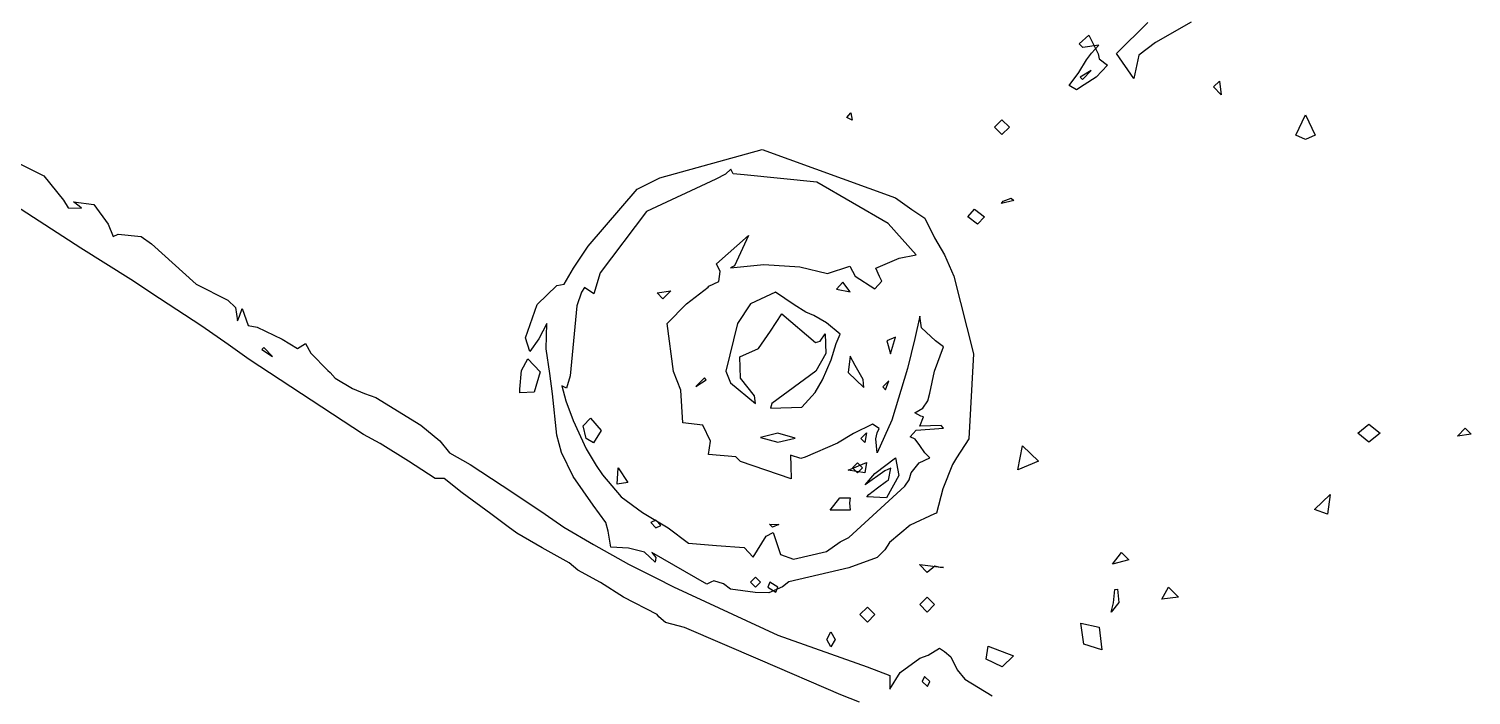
# Model space of a CAD drawing. Extents: x 0.2 to 67.3, y 0 to 43.3.
# Drawn here: x 36.41 to 45.92, y 28.85 to 33.25 of the extents above; entities that cross this region are included whole.
import ezdxf

# ---------------------------------------------------------------- set-up
doc = ezdxf.new("R2010")
doc.units = 0

msp = doc.modelspace()

# ---------------------------------------------------------------- linework, layer by layer
at = {"layer": 'Image'}
for p, q in [((43.579892, 33.082834), (43.787306, 33.287462)), ((44.072852, 33.291219), (43.837979, 33.155938)), ((43.333507, 33.147339), (43.396676, 33.204754)), ((43.396676, 33.204754), (43.458845, 33.082358)), ((43.358113, 33.122733), (43.333507, 33.147339)), ((43.464227, 33.138079), (43.358113, 33.122733)), ((43.381629, 33.041638), (43.415205, 33.085427)), ((43.415205, 33.085427), (43.464227, 33.138079)), ((43.458845, 33.082358), (43.465724, 33.04738)), ((43.693501, 32.918131), (43.579892, 33.082834)), ((43.837979, 33.155938), (43.72636, 33.073732)), ((43.332234, 32.957977), (43.381629, 33.041638)), ((43.520869, 33.007295), (43.445566, 32.928265)), ((43.465724, 33.04738), (43.520869, 33.007295)), ((43.72636, 33.073732), (43.693501, 32.918131)), ((43.267398, 32.871591), (43.332234, 32.957977)), ((43.412744, 32.971894), (43.340426, 32.928476)), ((43.340426, 32.928476), (43.356116, 32.912866)), ((43.356116, 32.912866), (43.412742, 32.972)), ((43.445566, 32.928265), (43.36582, 32.876089)), ((43.412742, 32.972), (43.412744, 32.971894)), ((44.218733, 32.862965), (44.257687, 32.901912)), ((44.257687, 32.901912), (44.270678, 32.811001)), ((43.267406, 32.871617), (43.267398, 32.871591)), ((43.316613, 32.843889), (43.267406, 32.871617)), ((43.36582, 32.876089), (43.316613, 32.843889)), ((44.218738, 32.862965), (44.218733, 32.862965)), ((44.270678, 32.811001), (44.218738, 32.862965)), ((41.802124, 32.661962), (41.829998, 32.692495)), ((41.802124, 32.661909), (41.802124, 32.661962)), ((41.838994, 32.644711), (41.802124, 32.661909)), ((41.829998, 32.692495), (41.838994, 32.644711)), ((42.775329, 32.597774), (42.824537, 32.646986)), ((42.824537, 32.646986), (42.873744, 32.597774)), ((44.761837, 32.545625), (44.825617, 32.679795)), ((44.825617, 32.679795), (44.889398, 32.545625)), ((42.824537, 32.548588), (42.775329, 32.597774)), ((42.775329, 32.597774), (42.775329, 32.597774)), ((42.873744, 32.597774), (42.824537, 32.548588)), ((44.825617, 32.51578), (44.761837, 32.545625)), ((44.761837, 32.545625), (44.761837, 32.545625)), ((44.889398, 32.545625), (44.825617, 32.51578)), ((40.569893, 32.263367), (41.244487, 32.450692)), ((41.244487, 32.450692), (42.124394, 32.131208)), ((36.295514, 32.384176), (36.464025, 32.301282)), ((41.038641, 32.319777), (41.003901, 32.286968)), ((41.05441, 32.289058), (41.038641, 32.319777)), ((36.755929, 31.799606), (35.958041, 32.315014)), ((36.464025, 32.301282), (36.510787, 32.277734)), ((36.510787, 32.277734), (36.640404, 32.117318)), ((40.422271, 32.188438), (40.569893, 32.263367)), ((40.939168, 32.25416), (40.481887, 32.040933)), ((41.003901, 32.286968), (40.939168, 32.25416)), ((41.126914, 32.284561), (41.05441, 32.289058)), ((41.605511, 32.234895), (41.126914, 32.284561)), ((42.07519, 31.962246), (41.605511, 32.234895)), ((40.097405, 31.813391), (40.422271, 32.188438)), ((42.124394, 32.131208), (42.231011, 32.053844)), ((42.833072, 32.110518), (42.884756, 32.130097)), ((42.884756, 32.130097), (42.903964, 32.113957)), ((36.640404, 32.117318), (36.671685, 32.066041)), ((36.671685, 32.066041), (36.75909, 32.063131)), ((36.744221, 32.076889), (36.706346, 32.104618)), ((36.706346, 32.104618), (36.840704, 32.087949)), ((36.75909, 32.063131), (36.744221, 32.076889)), ((36.840704, 32.087949), (36.935977, 31.958674)), ((40.481887, 32.040933), (40.177773, 31.637285)), ((42.231011, 32.053844), (42.316087, 31.99762)), ((42.59944, 32.007304), (42.645139, 32.056516)), ((42.645139, 32.056516), (42.709718, 32.007304)), ((42.821404, 32.094378), (42.833072, 32.110518)), ((42.821409, 32.094378), (42.821404, 32.094378)), ((42.903964, 32.113957), (42.821409, 32.094378)), ((36.935977, 31.958674), (36.968783, 31.876944)), ((42.26011, 31.75637), (42.07519, 31.962246)), ((42.316087, 31.99762), (42.381696, 31.867763)), ((42.664022, 31.958092), (42.59944, 32.007304)), ((42.59944, 32.007304), (42.59944, 32.007304)), ((42.709718, 32.007304), (42.664022, 31.958092)), ((36.968783, 31.876944), (37.001589, 31.891496)), ((37.001589, 31.891496), (37.153748, 31.876944)), ((37.153748, 31.876944), (37.220251, 31.827758)), ((40.943759, 31.697371), (41.154594, 31.884432)), ((41.154594, 31.884432), (41.062575, 31.68401)), ((42.381696, 31.867763), (42.447426, 31.754971)), ((37.084673, 31.593311), (36.755929, 31.799606)), ((37.220251, 31.827758), (37.516009, 31.561693)), ((40.001066, 31.668003), (40.097405, 31.813391)), ((42.147617, 31.734784), (42.26011, 31.75637)), ((42.447426, 31.754971), (42.507333, 31.61416)), ((39.939553, 31.562064), (40.001066, 31.668003)), ((40.968365, 31.645196), (40.943759, 31.697371)), ((41.036725, 31.669458), (41.255268, 31.692212)), ((41.062575, 31.68401), (41.036725, 31.669458)), ((41.255268, 31.692212), (41.492372, 31.677131)), ((41.492372, 31.677131), (41.67459, 31.633766)), ((41.67459, 31.633766), (41.823743, 31.6802)), ((41.823743, 31.6802), (41.856843, 31.615986)), ((41.993484, 31.668188), (42.147617, 31.734784)), ((42.01772, 31.612467), (41.993484, 31.668188)), ((37.274001, 31.467131), (37.084673, 31.593311)), ((37.516009, 31.561693), (37.723726, 31.457501)), ((39.892833, 31.554391), (39.939553, 31.562064)), ((40.177773, 31.637285), (40.135254, 31.499649)), ((40.89302, 31.550052), (40.958628, 31.580505)), ((40.958628, 31.580505), (40.968365, 31.645196)), ((41.776968, 31.575002), (41.73474, 31.529308)), ((41.823995, 31.511264), (41.776968, 31.575002)), ((41.856843, 31.615986), (41.987235, 31.532404)), ((41.987235, 31.532404), (42.033383, 31.58331)), ((42.033383, 31.58331), (42.01772, 31.612467)), ((42.507333, 31.61416), (42.63674, 31.103892)), ((37.553186, 31.284966), (37.274001, 31.467131)), ((39.762623, 31.428317), (39.892833, 31.554391)), ((40.055162, 31.509782), (40.02364, 31.420036)), ((40.074292, 31.540659), (40.055162, 31.509782)), ((40.135254, 31.499649), (40.074292, 31.540659)), ((40.552123, 31.50449), (40.643018, 31.517455)), ((40.552123, 31.504464), (40.552123, 31.50449)), ((40.591078, 31.465517), (40.552123, 31.504464)), ((40.643018, 31.517455), (40.591078, 31.465517)), ((40.745475, 31.433794), (40.888839, 31.543437)), ((40.888839, 31.543437), (40.89302, 31.550052)), ((41.332923, 31.509623), (41.167895, 31.433185)), ((41.455626, 31.425116), (41.332923, 31.509623)), ((41.73474, 31.529308), (41.823995, 31.511317)), ((41.823995, 31.511317), (41.823995, 31.511264)), ((37.723726, 31.457501), (37.774896, 31.408844)), ((37.774896, 31.408844), (37.787199, 31.320341)), ((37.801434, 31.350371), (37.818208, 31.401277)), ((37.818208, 31.401277), (37.857009, 31.290469)), ((39.684571, 31.207787), (39.762623, 31.428317)), ((40.02364, 31.420036), (39.98064, 30.958365)), ((40.618274, 31.30309), (40.745475, 31.433794)), ((41.167895, 31.433185), (41.081345, 31.303804)), ((41.29911, 31.252316), (41.374937, 31.367145)), ((41.374937, 31.367145), (41.596657, 31.177228)), ((41.532144, 31.377517), (41.455626, 31.425116)), ((41.585034, 31.355557), (41.532144, 31.377517)), ((37.726718, 31.163787), (37.553186, 31.284966)), ((37.787199, 31.320341), (37.801434, 31.350371)), ((37.857009, 31.290469), (37.917435, 31.278828)), ((37.917435, 31.278828), (38.082857, 31.200723)), ((39.825541, 31.30264), (39.773347, 31.202495)), ((39.82144, 31.135821), (39.825541, 31.30264)), ((40.660346, 30.986913), (40.618274, 31.30309)), ((41.081345, 31.303804), (41.005523, 30.988871)), ((41.668166, 31.307535), (41.585034, 31.355557)), ((41.758381, 31.233743), (41.668166, 31.307535)), ((42.283597, 31.351482), (42.249965, 31.204083)), ((42.293942, 31.274277), (42.283597, 31.351482)), ((42.387236, 31.188023), (42.293942, 31.274277)), ((38.082857, 31.200723), (38.182568, 31.138519)), ((39.71422, 31.117789), (39.684571, 31.207787)), ((39.773347, 31.202495), (39.71422, 31.117789)), ((41.221113, 31.137514), (41.29911, 31.252316)), ((41.596657, 31.177228), (41.627156, 31.186753)), ((41.627156, 31.186753), (41.660165, 31.235965)), ((41.660165, 31.235965), (41.663657, 31.104758)), ((41.732558, 31.170296), (41.758381, 31.233743)), ((42.123389, 31.2121), (42.066324, 31.188816)), ((42.066324, 31.188816), (42.089845, 31.102192)), ((42.089845, 31.102192), (42.123384, 31.21202)), ((42.123384, 31.21202), (42.123389, 31.2121)), ((42.249965, 31.204083), (42.202655, 31.00726)), ((42.43906, 31.148177), (42.387236, 31.188023)), ((37.864394, 31.065441), (37.726718, 31.163787)), ((37.96125, 31.143758), (37.948867, 31.131323)), ((37.948867, 31.131323), (38.018659, 31.086291)), ((38.018656, 31.086344), (37.96125, 31.143758)), ((38.018659, 31.086291), (38.018656, 31.086344)), ((38.182568, 31.138519), (38.235601, 31.171592)), ((38.235601, 31.171592), (38.271793, 31.107193)), ((38.271793, 31.107193), (38.383027, 30.993422)), ((39.844723, 30.974293), (39.82144, 31.135821)), ((41.097934, 31.084078), (41.221113, 31.137514)), ((41.101294, 30.943072), (41.097934, 31.084078)), ((41.663657, 31.104758), (41.598716, 30.989612)), ((41.698662, 31.064383), (41.732558, 31.170296)), ((41.823873, 31.088222), (41.81202, 30.979664)), ((41.8568, 31.027024), (41.823873, 31.088222)), ((42.381651, 30.988448), (42.43906, 31.148177)), ((42.63674, 31.103892), (42.605999, 30.543181)), ((38.618868, 30.570989), (37.864394, 31.065441)), ((38.383027, 30.993422), (38.398928, 30.979928)), ((39.647863, 30.87002), (39.658896, 30.993052)), ((39.658896, 30.993052), (39.701261, 31.069261)), ((39.701261, 31.069261), (39.781914, 30.983527)), ((40.709553, 30.863856), (40.660346, 30.986913)), ((41.005523, 30.988871), (41.036678, 30.911004)), ((41.598716, 30.989612), (41.30895, 30.776199)), ((41.642475, 30.931536), (41.698662, 31.064383)), ((41.911114, 30.93487), (41.8568, 31.027024)), ((42.202655, 31.00726), (42.09932, 30.665048)), ((42.349877, 30.843245), (42.381651, 30.988448)), ((38.398928, 30.979928), (38.431019, 30.94204)), ((38.431019, 30.94204), (38.544827, 30.874809)), ((39.781914, 30.983527), (39.742055, 30.850521)), ((39.864382, 30.838905), (39.844723, 30.974293)), ((39.954975, 30.87637), (39.92463, 30.891187)), ((39.92463, 30.891187), (39.952202, 30.792762)), ((39.98064, 30.958365), (39.954975, 30.87637)), ((40.864461, 30.944924), (40.807054, 30.887536)), ((40.807054, 30.887536), (40.876846, 30.932541)), ((40.876843, 30.932488), (40.864461, 30.944924)), ((40.876846, 30.932541), (40.876843, 30.932488)), ((41.036678, 30.911004), (41.200531, 30.776543)), ((41.194578, 30.826444), (41.101294, 30.943072)), ((41.594107, 30.848827), (41.642475, 30.931536)), ((41.81202, 30.979664), (41.914048, 30.881662)), ((41.911138, 30.93487), (41.911114, 30.93487)), ((41.914048, 30.881662), (41.911138, 30.93487)), ((42.080095, 30.92508), (42.039334, 30.884625)), ((42.057696, 30.866369), (42.080079, 30.925186)), ((42.080079, 30.925186), (42.080095, 30.92508)), ((38.544827, 30.874809), (38.624422, 30.842001)), ((38.624422, 30.842001), (38.699008, 30.814934)), ((38.699008, 30.814934), (38.994642, 30.63216)), ((39.647958, 30.8701), (39.647863, 30.87002)), ((39.649017, 30.846287), (39.647958, 30.8701)), ((39.742055, 30.850521), (39.649017, 30.846287)), ((39.892864, 30.566173), (39.864382, 30.838905)), ((40.721962, 30.649094), (40.709553, 30.863856)), ((41.200531, 30.776543), (41.194578, 30.826444)), ((41.505553, 30.752043), (41.594107, 30.848827)), ((42.039334, 30.884625), (42.057696, 30.866369)), ((42.336992, 30.794032), (42.349877, 30.843245)), ((39.952202, 30.792762), (40.000536, 30.664228)), ((41.30895, 30.776199), (41.299134, 30.743894)), ((41.299134, 30.743894), (41.505566, 30.752096)), ((41.505566, 30.752096), (41.505553, 30.752043)), ((42.250442, 30.713043), (42.303157, 30.74482)), ((42.291447, 30.691348), (42.250442, 30.713043)), ((42.303157, 30.74482), (42.336992, 30.794032)), ((38.994642, 30.63216), (39.121084, 30.52937)), ((40.000536, 30.664228), (40.08451, 30.476929)), ((40.065417, 30.627371), (40.114625, 30.679256)), ((40.08534, 30.545377), (40.065417, 30.627371)), ((40.114625, 30.679256), (40.183744, 30.597262)), ((40.853179, 30.63216), (40.721962, 30.649094)), ((40.90445, 30.527227), (40.853179, 30.63216)), ((41.97282, 30.638219), (41.846609, 30.576704)), ((42.016106, 30.610015), (41.97282, 30.638219)), ((42.002771, 30.581307), (42.016106, 30.610015)), ((42.09932, 30.665048), (42.003247, 30.449572)), ((42.260808, 30.60004), (42.438843, 30.613798)), ((42.283245, 30.625969), (42.307851, 30.687643)), ((42.425164, 30.630202), (42.283245, 30.625969)), ((42.307851, 30.687643), (42.291447, 30.691348)), ((42.438843, 30.613798), (42.425164, 30.630202)), ((45.170065, 30.580223), (45.243876, 30.639913)), ((45.243876, 30.639913), (45.317686, 30.580223)), ((45.826159, 30.561173), (45.8781, 30.61311)), ((45.8781, 30.61311), (45.917054, 30.574137)), ((38.728469, 30.510743), (38.618868, 30.570989)), ((38.913521, 30.395941), (38.728469, 30.510743)), ((39.121084, 30.52937), (39.184144, 30.449968)), ((39.921897, 30.451344), (39.892864, 30.566173)), ((40.134537, 30.515241), (40.08533, 30.545377)), ((40.08533, 30.545377), (40.08534, 30.545377)), ((40.183744, 30.597262), (40.134537, 30.515241)), ((40.891565, 30.438671), (40.90445, 30.527227)), ((41.348327, 30.579826), (41.233512, 30.552336)), ((41.233512, 30.552336), (41.348327, 30.520533)), ((41.463143, 30.548023), (41.348327, 30.579826)), ((41.348327, 30.520533), (41.463143, 30.548023)), ((41.463143, 30.548023), (41.463143, 30.548023)), ((41.742278, 30.514738), (41.528233, 30.421155)), ((41.846609, 30.576704), (41.742278, 30.514738)), ((41.894511, 30.545324), (41.894517, 30.545377)), ((41.920758, 30.51913), (41.894511, 30.545324)), ((41.894517, 30.545377), (41.931421, 30.582286)), ((41.931421, 30.582286), (41.920758, 30.51913)), ((41.994569, 30.541435), (42.002771, 30.581307)), ((42.003247, 30.449572), (41.994569, 30.541435)), ((42.220914, 30.556331), (42.260808, 30.60004)), ((42.25372, 30.539927), (42.220914, 30.556331)), ((42.283242, 30.498916), (42.25372, 30.539927)), ((42.605999, 30.543181), (42.525156, 30.416816)), ((45.243876, 30.520533), (45.170065, 30.580223)), ((45.170065, 30.580223), (45.170065, 30.580223)), ((45.317686, 30.580223), (45.243876, 30.520533)), ((45.917054, 30.574137), (45.826159, 30.561173)), ((45.826159, 30.561173), (45.826159, 30.561173)), ((39.184144, 30.449968), (39.320008, 30.372472)), ((40.000036, 30.294182), (39.921897, 30.451344)), ((40.08451, 30.476929), (40.150991, 30.366916)), ((41.071634, 30.424912), (40.891565, 30.438671)), ((41.102702, 30.39393), (41.071634, 30.424912)), ((41.499097, 30.412689), (41.432396, 30.434385)), ((41.432396, 30.434385), (41.433984, 30.363185)), ((41.528233, 30.421155), (41.499097, 30.412689)), ((41.987981, 30.314687), (42.124119, 30.416922)), ((42.124119, 30.416922), (42.145445, 30.300109)), ((42.279416, 30.384114), (42.348853, 30.416922)), ((42.316048, 30.449704), (42.283242, 30.498916)), ((42.348853, 30.416922), (42.316048, 30.449704)), ((42.525156, 30.416816), (42.498663, 30.373821)), ((42.92955, 30.338526), (42.961239, 30.495768)), ((42.961239, 30.495768), (43.065069, 30.395464)), ((39.090961, 30.281112), (38.913521, 30.395941)), ((39.320008, 30.372472), (39.601545, 30.188825)), ((40.150991, 30.366916), (40.191999, 30.305771)), ((40.290371, 30.243329), (40.296642, 30.351305)), ((40.296642, 30.351305), (40.359689, 30.254124)), ((41.436629, 30.278572), (41.102702, 30.39393)), ((41.433984, 30.363185), (41.436629, 30.278572)), ((41.811647, 30.336145), (41.932532, 30.387104)), ((41.811655, 30.336145), (41.811647, 30.336145)), ((41.922134, 30.317624), (41.811655, 30.336145)), ((41.873191, 30.384034), (41.840388, 30.351226)), ((41.840388, 30.351226), (41.873191, 30.318418)), ((41.906, 30.351226), (41.873191, 30.384034)), ((41.873191, 30.318418), (41.906, 30.351226)), ((41.906, 30.351226), (41.906, 30.351226)), ((41.932532, 30.387104), (41.922134, 30.317624)), ((42.052597, 30.33162), (41.923835, 30.239284)), ((42.093885, 30.348289), (42.052597, 30.33162)), ((42.078487, 30.269205), (42.093885, 30.348289)), ((42.22715, 30.318444), (42.279416, 30.384114)), ((42.498663, 30.373821), (42.435264, 30.213114)), ((43.065069, 30.395464), (42.92955, 30.338526)), ((42.92955, 30.338526), (42.92955, 30.338526)), ((39.149743, 30.281112), (39.090961, 30.281112)), ((39.267559, 30.186629), (39.149743, 30.281112)), ((40.132227, 30.105561), (40.000036, 30.294182)), ((40.191999, 30.305771), (40.315017, 30.160779)), ((40.290379, 30.243276), (40.290371, 30.243329)), ((40.359689, 30.254124), (40.290379, 30.243276)), ((41.815785, 29.892545), (42.184838, 30.231291)), ((41.923835, 30.239284), (41.987981, 30.314687)), ((42.004403, 30.220019), (42.064173, 30.264443)), ((42.064173, 30.264443), (42.078487, 30.269205)), ((42.145445, 30.300109), (42.064577, 30.152498)), ((42.184838, 30.231291), (42.214583, 30.27119)), ((42.214583, 30.27119), (42.22715, 30.318444)), ((39.457109, 30.048279), (39.267559, 30.186629)), ((39.601545, 30.188825), (39.814773, 30.044839)), ((40.315017, 30.160779), (40.456593, 30.056586)), ((41.692767, 30.071297), (41.756219, 30.153318)), ((41.756219, 30.153318), (41.823987, 30.153318)), ((41.823987, 30.153318), (41.819806, 30.121012)), ((42.064577, 30.152498), (41.935644, 30.159642)), ((41.935644, 30.159642), (41.93567, 30.159536)), ((41.93567, 30.159536), (41.947761, 30.175411)), ((41.947761, 30.175411), (42.004403, 30.220019)), ((42.435264, 30.213114), (42.393139, 30.052644)), ((44.884866, 30.07651), (44.987436, 30.175543)), ((44.987436, 30.175543), (44.971244, 30.045315)), ((39.570555, 29.962316), (39.457109, 30.048279)), ((39.814773, 30.044839), (39.937611, 29.959511)), ((40.215039, 29.990441), (40.132227, 30.105561)), ((40.456593, 30.056586), (40.625164, 29.955463)), ((41.823987, 30.071297), (41.692767, 30.071297)), ((41.692767, 30.071297), (41.692767, 30.071297)), ((41.819806, 30.121012), (41.823987, 30.071297)), ((42.379672, 30.048146), (42.221184, 29.972767)), ((42.393139, 30.052644), (42.379672, 30.048146)), ((44.884876, 30.07651), (44.884866, 30.07651)), ((44.971244, 30.045315), (44.884876, 30.07651)), ((39.628247, 29.921279), (39.570555, 29.962316)), ((39.937611, 29.959511), (40.134439, 29.844761)), ((40.229485, 29.933053), (40.215039, 29.990441)), ((40.544614, 30.005734), (40.511809, 29.991182)), ((40.511809, 29.991182), (40.544614, 29.956415)), ((40.577417, 29.970994), (40.544614, 30.005734)), ((40.544614, 29.956415), (40.577417, 29.970967)), ((40.577417, 29.970967), (40.577417, 29.970994)), ((40.625164, 29.955463), (40.760302, 29.855027)), ((41.292961, 29.980043), (41.355836, 29.977397)), ((41.292963, 29.980043), (41.292961, 29.980043)), ((41.312781, 29.960199), (41.292963, 29.980043)), ((41.355836, 29.977397), (41.312781, 29.960199)), ((42.221184, 29.972767), (42.083794, 29.859049)), ((39.795561, 29.822854), (39.628247, 29.921279)), ((40.134439, 29.844761), (40.364073, 29.716465)), ((40.246604, 29.828304), (40.229485, 29.933053)), ((40.760302, 29.855027), (40.944775, 29.839417)), ((41.184656, 29.7611), (41.271556, 29.900535)), ((41.271556, 29.900535), (41.316585, 29.925142)), ((41.316585, 29.925142), (41.365769, 29.778721)), ((41.668163, 29.800338), (41.758378, 29.863203)), ((41.758378, 29.863203), (41.815785, 29.892545)), ((42.083794, 29.859049), (42.053653, 29.809836)), ((39.972194, 29.724429), (39.795561, 29.822854)), ((40.364756, 29.820631), (40.246604, 29.828304)), ((40.469343, 29.794173), (40.364756, 29.820631)), ((40.540246, 29.728424), (40.469343, 29.794173)), ((40.880354, 29.583539), (40.518841, 29.793035)), ((40.518841, 29.793035), (40.544612, 29.76073)), ((40.544612, 29.76073), (40.540246, 29.728424)), ((40.944775, 29.839417), (41.125628, 29.826717)), ((41.125628, 29.826717), (41.184656, 29.7611)), ((41.365769, 29.778721), (41.452311, 29.749062)), ((41.452311, 29.749062), (41.668208, 29.800629)), ((41.668208, 29.800629), (41.668163, 29.800338)), ((42.003139, 29.760624), (41.815814, 29.690827)), ((42.053653, 29.809836), (42.003139, 29.760624)), ((43.552598, 29.71546), (43.613782, 29.792903)), ((43.613782, 29.792903), (43.661053, 29.743691)), ((40.031191, 29.676963), (39.972194, 29.724429)), ((40.180344, 29.594201), (40.031191, 29.676963)), ((40.364073, 29.716465), (40.544498, 29.626163)), ((41.815814, 29.690827), (41.420228, 29.600207)), ((42.283255, 29.712708), (42.283258, 29.712814)), ((42.332462, 29.66122), (42.283255, 29.712708)), ((42.283258, 29.712814), (42.43901, 29.694028)), ((42.382172, 29.70223), (42.332462, 29.66122)), ((42.417473, 29.694028), (42.382172, 29.70223)), ((42.43901, 29.694028), (42.417473, 29.694028)), ((43.661053, 29.743691), (43.552598, 29.71546)), ((43.552598, 29.71546), (43.552598, 29.71546)), ((40.330286, 29.499057), (40.180344, 29.594201)), ((40.544498, 29.626163), (40.661362, 29.56732)), ((40.661362, 29.56732), (41.348211, 29.246777)), ((40.907545, 29.596768), (40.880354, 29.583539)), ((40.926569, 29.606822), (40.907545, 29.596768)), ((40.989587, 29.585655), (40.926569, 29.606822)), ((41.036675, 29.551021), (40.989587, 29.585655)), ((41.200698, 29.629602), (41.167892, 29.596794)), ((41.167892, 29.596794), (41.200698, 29.563986)), ((41.233504, 29.596794), (41.200698, 29.629602)), ((41.200698, 29.563986), (41.233504, 29.596794)), ((41.233504, 29.596794), (41.233504, 29.596794)), ((41.295239, 29.596794), (41.282698, 29.563986)), ((41.282698, 29.563986), (41.335778, 29.531178)), ((41.379757, 29.566076), (41.288407, 29.526309)), ((41.34832, 29.563986), (41.295239, 29.596794)), ((41.335778, 29.531178), (41.34832, 29.563986)), ((41.34832, 29.563986), (41.34832, 29.563986)), ((41.420228, 29.600207), (41.379757, 29.566076)), ((43.877786, 29.484584), (43.923485, 29.563906)), ((43.923485, 29.563906), (43.989091, 29.49829)), ((40.552388, 29.384651), (40.330286, 29.499057)), ((41.03671, 29.55118), (41.036675, 29.551021)), ((41.199634, 29.529749), (41.03671, 29.55118)), ((41.288407, 29.526309), (41.199634, 29.529749)), ((42.28325, 29.44913), (42.332457, 29.498316)), ((42.332457, 29.498316), (42.381664, 29.44913)), ((43.560323, 29.461301), (43.56969, 29.548561)), ((43.56969, 29.548561), (43.587337, 29.551206)), ((43.587337, 29.551206), (43.594375, 29.463921)), ((43.989091, 29.49829), (43.877786, 29.484532)), ((43.877786, 29.484532), (43.877786, 29.484584)), ((40.5644, 29.368777), (40.552388, 29.384651)), ((41.889595, 29.383514), (41.938803, 29.432726)), ((41.938803, 29.334301), (41.889595, 29.383514)), ((41.889595, 29.383514), (41.889595, 29.383514)), ((41.938803, 29.432726), (41.98801, 29.383514)), ((41.98801, 29.383514), (41.938803, 29.334301)), ((42.332457, 29.399918), (42.28325, 29.44913)), ((42.28325, 29.44913), (42.28325, 29.44913)), ((42.381664, 29.44913), (42.332457, 29.399918)), ((43.594375, 29.463921), (43.543927, 29.400315)), ((43.543927, 29.400315), (43.560331, 29.461619)), ((43.560331, 29.461619), (43.560323, 29.461301)), ((40.608985, 29.330888), (40.5644, 29.368777)), ((40.733937, 29.299165), (40.608985, 29.330888)), ((41.233763, 29.084006), (40.733937, 29.299165)), ((43.364992, 29.188807), (43.34534, 29.327151)), ((43.34534, 29.327151), (43.466373, 29.300355)), ((43.466373, 29.300355), (43.482962, 29.151527)), ((41.348211, 29.246777), (41.936064, 29.040032)), ((41.670899, 29.219499), (41.698236, 29.268685)), ((41.698236, 29.170286), (41.670899, 29.219499)), ((41.670899, 29.219499), (41.670899, 29.219499)), ((41.698236, 29.268685), (41.725573, 29.219499)), ((41.725573, 29.219499), (41.698236, 29.170286)), ((43.482962, 29.151527), (43.364992, 29.188807)), ((43.364992, 29.188807), (43.364992, 29.188807)), ((41.763699, 28.853289), (41.233763, 29.084006)), ((42.153517, 29.001773), (42.283491, 29.095356)), ((42.283491, 29.095356), (42.339307, 29.115729)), ((42.339307, 29.115729), (42.41424, 29.162984)), ((42.41424, 29.162984), (42.447045, 29.139701)), ((42.447045, 29.139701), (42.48805, 29.105463)), ((42.48805, 29.105463), (42.529243, 29.018495)), ((42.825775, 29.039053), (42.720722, 29.090488)), ((42.720722, 29.090488), (42.720727, 29.090488)), ((42.720727, 29.090488), (42.734671, 29.175552)), ((42.734671, 29.175552), (42.900615, 29.112528)), ((42.900615, 29.112528), (42.825775, 29.039053)), ((41.936064, 29.040032), (42.08644, 28.981983)), ((42.08644, 28.89176), (42.153517, 29.001773)), ((42.529243, 29.018495), (42.579784, 28.957826)), ((42.08644, 28.981983), (42.08644, 28.89176)), ((42.314127, 28.974495), (42.299654, 28.941687)), ((42.299654, 28.941687), (42.334394, 28.908878)), ((42.348869, 28.941687), (42.314127, 28.974495)), ((42.334394, 28.908878), (42.348867, 28.941687)), ((42.348867, 28.941687), (42.348869, 28.941687)), ((42.579784, 28.957826), (42.761153, 28.848209)), ((41.885743, 28.806008), (41.763699, 28.853289))]:
    msp.add_line(p, q, dxfattribs=at)

doc.saveas('drawing.dxf')
